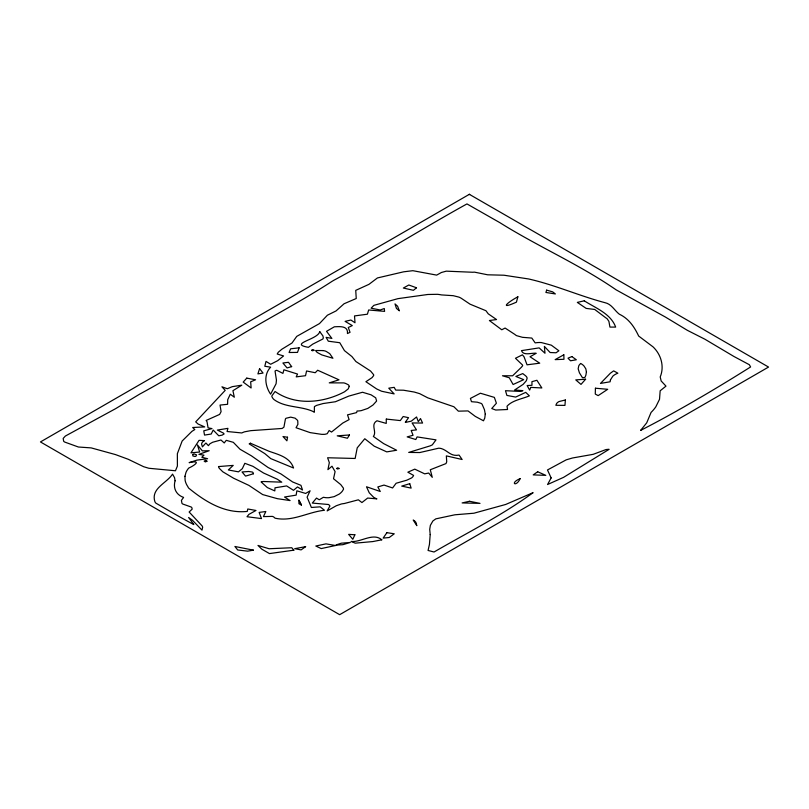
<?xml version="1.0" encoding="UTF-8"?>
<svg xmlns="http://www.w3.org/2000/svg" width="809" height="809" viewBox="0 0 809 809"><rect width="100%" height="100%" fill="white"/><g stroke="black" fill="none" stroke-linecap="round" stroke-linejoin="round"><path stroke-width="1.21" d="M298.925 500.225L301.393 505.038L298.925 503.754L298.925 500.225L301.393 505.038M469.038 194.494L469.655 194.494M349.225 386.439L348.224 388.896L344.604 391.758C323.307 403.104 295.659 405.916 275.08 391.505L271.885 395.874A5.016 2.892 0 0 0 272.289 397.34A14.279 8.242 0 0 0 273.938 399.515C284.96 407.736 299.987 405.896 312.244 411.114A18.425 10.638 0 0 1 314.337 412.277L314.408 406.664A14.673 8.474 0 0 1 316.764 405.339L323.084 403.549L335.442 401.739L348.74 396.117L362.523 392.254L371.078 394.822L375.71 397.826L376.61 401.052L372.959 405.046L367.812 408.414L361.31 410.608A14.956 8.636 0 0 1 357.042 411.023L356.638 412.6L347.516 414.865L349.114 419.608L342.804 423.036L331.518 432.057L329.142 430.519L327.2 433.715L324.925 434.312A25.291 14.602 0 0 1 321.598 434.342L310.1 432.613L296.043 427.728L297.894 424.331L297.763 420.882A9.273 5.36 0 0 0 296.569 419.416L295.841 418.87A4.389 2.528 0 0 0 295.063 418.162L290.704 417.131L286.073 418.263A3.954 2.285 0 0 0 285.435 418.971L283.929 427.132L282.159 428.457L250.75 430.661L244.611 431.814A15.411 8.899 0 0 0 241.81 432.957L227.056 431.5L227.946 428.345L217.388 430.064L223.375 433.078L224.103 433.958L222.192 435.111L218.784 435.798L213.192 430.034L211.21 434.039L204.535 435.08L203.757 430.843L211.978 428.588L208.085 427.87L207.003 421.681L206.123 420.468L219.643 414.41L221.09 411.619L220.048 405.076L227.592 404.298L227.723 399.697L230.282 394.226L234.317 397.219L232.931 390.696L241.79 385.175L232.244 386.662L227.349 388.745L221.949 386.803L225.205 390.363L195.687 421.873L198.053 424.007L204.707 426.919L192.643 427.496L194.817 429.539L191.905 431.379L182.146 441.036L177.363 453.687L177.393 466.075L175.462 470.767L148.856 468.269L143.668 466.722L128.216 459.269L115.495 454.587L91.174 447.893L78.402 447.013L64.831 442.108A5.066 2.923 0 0 1 63.678 441.289L63.173 438.438L65.367 436.041L115.566 408.687L139.654 394.135C170.183 377.752 199.287 358.893 229.534 341.934C263.238 320.89 298.794 302.971 332.115 281.299L333.824 280.288C378.946 256.079 422.136 228.694 466.965 203.919L499.871 222.667C537.864 246.502 579.355 264.401 616.205 289.885L665.403 317.047L687.357 330.325L704.942 339.244L733.905 356.466L749.336 364.717L750.6 366.952C715.217 389.23 678.033 411.164 640.576 430.439L646.725 422.814L651.083 412.408A70.272 40.571 0 0 0 655.816 406.826L659.517 399.322L660.164 390.798L665.979 386.126L661.155 380.958L660.215 376.943C664.594 366.416 661.074 354.484 653.025 346.849L638.675 336.048C634.367 326.998 628.906 318.665 619.31 314.195C614.415 310.393 611.452 303.931 604.889 302.657C579.143 295.821 554.519 284.778 528.56 278.953L503.987 275.222L487.645 274.797L474.57 272.158A9.192 5.309 0 0 0 472.78 272.259L446.275 271.157L441.411 272.491L436.668 275.111L412.843 270.691L403.661 271.814L377.419 277.952L368.955 284.343L355.738 290.37L356.243 298.511L344.088 303.749L336.038 310.939L327.412 315.207L319.484 323.58L296.741 336.382L291.998 343.016L281.845 349.235L278.266 352.259L277.204 354.029L283.565 355.94L277.689 360.672L270.671 364.272L266.019 361.401L264.796 366.265L270.631 367.165C263.4 374.597 265.17 386.348 270.611 394.185L276.091 383.729L276.445 380.099L275.04 371.028L276.102 370.441A1.476 0.849 0 0 1 276.911 370.36L282.917 373.384L283.919 369.784L297.54 374.071L296.205 376.883L305.529 375.7L306.571 370.967L315.227 372.727L317.674 370.239L338.991 379.826L329.253 382.869L343.815 382.9A9.678 5.592 0 0 1 345.979 383.618L348.244 384.76A4.935 2.852 0 0 1 348.962 385.569L349.225 386.439M175.098 480.789C172.893 488.181 176.231 494.916 183.582 497.404L181.408 500.397L181.964 503.309A4.541 2.619 0 0 0 182.713 504.007L191.207 507.031A4.429 2.558 0 0 1 191.875 507.759L192.178 509.134L189.134 512.006L202.22 526.042L202.675 527.155L201.997 530.148L192.491 520.298L188.608 517.487L193.826 524.566C180.994 517.8 168.363 510.348 155.874 503.137A13.571 7.837 0 0 1 154.893 501.701C150.646 488.414 166.553 483.337 172.55 474.125L174.542 477.664L175.098 480.789M386.308 419.082L386.237 423.41L376.964 420.771C370.107 424.695 377.277 431.662 373.364 436.466L383.678 443.635L396.622 450.249L386.773 451.887L374.213 446.174L364.778 438.741L357.224 447.842L355.141 458.47L327.605 457.763L329.334 462.627L327.918 469.635L331.983 466.217L335.098 471.607L333.52 478.756L340.731 484.581L343.289 487.969A12.226 7.059 0 0 1 343.512 489.253L342.258 491.275A22.864 13.197 0 0 1 339.183 494.107L334.168 496.635L329 497.687A11.538 6.664 0 0 1 325.279 497.606L323.367 497.292L319.252 499.78L316.511 498.081L312.314 503.067L328.676 504.523L329.93 505.979L327.17 510.914L336.251 505.756L341.267 503.997A13.551 7.827 0 0 1 344.209 503.552L358.367 499.81L361.926 502.551L367.65 498.061L376.913 498.86A16.423 9.475 0 0 1 373.647 497.282L369.248 492.802L366.497 486.765L380.26 491.488L377.823 486.957L384.012 485.076L392.608 487.948L396.117 483.256L406.806 480.192L411.538 477.957A10.891 6.29 0 0 0 413.096 476.37L413.601 475.419L407.847 472.193L414.774 469.139L424.685 473.852L428.679 473.043L432.279 477.34L430.297 469.746L445.992 463.577L446.73 461.797L446.346 455.882L462.121 459.502L459.077 455.073C450.593 456.792 448.044 450.653 441.36 448.57A9.162 5.289 0 0 0 438.7 448.196L419.79 452.544L408.707 452.423L430.105 445.89L432.299 444.879L436.011 439.863L417.1 436.9L415.806 439.53L407.18 436.89L413.045 435.282L411.184 430.459L416.483 429.892L412.084 422.945L422.571 423.046L420.498 418.546L418.283 421.62L416.564 416.969L411.265 421.176L405.885 422.318L405.279 422.308L408.545 417.687L403.165 416.524L400.324 420.579L386.308 419.082M595.424 388.209L595.282 394.064L598.164 395.621L607.701 389.301L595.424 388.209M485.269 414.178L484.763 418.081L483.489 420.801L475.318 416.413L468.017 410.921L458.369 411.164L453.889 406.745L427.84 397.866L419.659 393.649L414.269 392.041L403.479 390.211L395.692 390.09L394.195 387.349L388.755 388.178L394.155 393.902L381.646 391.253L376.721 388.987L365.901 381.706L372.049 377.631L373.616 375.619A5.572 3.216 0 0 0 373.616 374.678L370.562 371.038L355.889 361.522L351.915 356.557L344.452 350.621L339.77 342.713L328.302 341.196L326.098 337.343L331.872 338.415L326.543 331.316L334.36 326.796C339.578 326.614 348.325 325.491 347.455 333.541L350.034 332.317L348.274 327.493L352.299 325.592L345.109 321.365L350.894 320.03L354.999 322.761L354.514 315.925L367.407 314.205L368.661 309.978L384.588 311.374L384.275 308.532L380.22 309.989L371.119 308.209L373.859 305.357L397.977 298.642L427.87 294.476L437.386 294.314A22.227 12.833 0 0 1 441.512 294.921L453.212 295.679L458.824 297.085A14.117 8.151 0 0 1 461.767 298.622L470.069 304.184L485.956 310.727L488.252 313.831L496.534 319.545L489.374 320.516L501.762 329.779L505.099 328.049L514.959 334.501A9.425 5.441 0 0 0 516.668 335.684L522.503 337.323L531.816 338.061L535.164 342.885L537.257 342.611A15.31 8.838 0 0 1 541.342 342.561L551.334 345.18L558.888 350.782L556.026 352.775L550.13 352.522L544.386 346.414L544.983 353.23L539.138 347.88L521.451 350.641C523.423 356.203 532.039 352.562 536.205 353.29L530.026 356.759L539.724 363.18L527.033 364.819L524.03 356.779L522.402 354.838L515.464 358.266L522.432 364.95L522.695 365.668L521.461 367.175L512.633 375.791L502.47 375.77L509.296 377.763L513.108 384.508L523.686 379.664L515.849 376.438L522.776 373.576C524.171 375.022 528.601 376.913 526.72 379.552A16.301 9.415 0 0 1 526.214 380.877L523.15 384.356L514.615 389.999L522.907 390.646L521.754 391.05A7.362 4.247 0 0 1 520.005 391.404L505.483 390.707L506.879 395.419L515.667 397.077L525.729 392.355L529.379 395.864C522.189 398.958 512.36 400.233 507.01 406.219L507.556 409.496L495.725 410.042L491.751 408.515L496.402 403.236L494.37 397.391L480.394 393.225L470.423 398.422L471.475 401.699L477.32 402.194L481.143 403.398A5.208 3.014 0 0 1 482.103 404.247L484.449 409.688L485.269 414.178M551.141 477.917L547.572 484.52L563.56 477.361L609.096 449.339A11.993 6.917 0 0 0 605.88 449.602L593.199 454.324L572.519 457.985L566.219 459.846L547.481 469.968L551.141 477.917M586.414 371.938L585.908 375.052A31.49 18.182 0 0 1 584.776 377.55L582.48 377.722L579.446 372.868L578.172 368.823L578.769 365.84A14.127 8.161 0 0 1 580.215 363.929L580.731 363.463A17.515 10.113 0 0 1 583.987 365.971L585.827 368.843L586.414 371.938M184.958 476.289L185.109 480.243A42.179 24.351 0 0 0 187.85 486.644A12.883 7.443 0 0 0 188.689 488.1C205.173 501.631 224.811 513.836 247.251 511.419L247.787 508.992L255.968 510.469L248.879 514.393L247.008 516.729L261.509 518.589L259.133 512.41L265.837 511.51L263.431 516.607L272.32 516.395A5.269 3.044 0 0 1 273.725 516.981L275.1 518.195C292.302 522.027 307.764 512.057 324.48 510.267L320.182 506.828L311.384 507.476L307.107 497.181L310.1 490.81L305.65 493.439L296.852 490.82L296.155 495.128L284.546 497.019L290.077 500.569L277.325 498.668L262.682 494.582L248.909 485.39L233.649 478.25L222.839 471.819L219.31 468.36A15.927 9.192 0 0 1 218.521 466.571L233.214 465.397L228.34 469.958L238.483 471.849L242.326 468.664L244.824 463.304L252.904 466.328L263.572 473.022L277.305 479.221L281.765 482.174L263.188 481.497A11.124 6.421 0 0 0 261.074 481.901L267.344 487.564L274.807 490.921L274.999 487.807L286.629 485.926L293.495 490.325L297.479 486.947L302.515 490.001L300.948 485.339L292.636 481.962L281.016 473.983L268.113 467.521L251.387 455.811L240.061 449.268L233.305 442.321L226.267 440.329L224.235 442.948L220.958 440.005L212.656 442.25L209.885 443.807L208.409 445.668L205.911 442.998L202.422 446.871L201.593 444.09A8.555 4.935 0 0 1 203.362 441.35L204.525 440.622L199.054 440.349L190.954 452.848L199.661 452.029L197.426 444.91L202.361 450.876L209.197 450.714L198.903 454.365L203.989 455.164L201.825 457.267L207.6 458.713L196.87 460.139L189.114 462.647C202.543 459.755 194.14 465.701 188.75 468.067A35.293 20.377 0 0 0 185.989 472.395L184.958 476.289M565.36 399.98L564.955 405.39L555.854 405.289L556.592 403.549A9.314 5.38 0 0 1 559.059 401.547L565.36 399.98M430.206 534.567L429.437 544.467L428.062 550.464L434.059 552.001C467.197 532.747 502.268 515.232 533.101 492.651L505.665 504.472L473.892 513.219L454.921 514.787L435.788 518.872L432.876 520.986L430.368 525.344L429.71 529.43L430.206 534.567M253.45 473.761L245.552 476.107L242.043 471.96L248.697 471.485L252.246 472.011A2.912 1.679 0 0 1 253.055 472.587L253.45 473.761M610.39 380.008L610.128 381.777L600.48 383.426L610.35 373.242L613.647 370.866L617.884 373.192L616.367 373.829A16.21 9.364 0 0 0 612.828 376.165L610.39 380.008M287.529 437.224L286.912 440.834L282.998 436.547L287.529 437.224M517.871 296.812L516.425 302.151C498.627 310.1 507.87 302.111 517.871 296.812M206.942 461.181L205.405 461.949L204.131 461.11L205.668 460.341L206.942 461.181M546.641 290.138L545.913 292.464L555.368 293.94L552.678 291.857L546.641 290.138M520.147 478.635C516.152 487.594 509.387 483.054 520.147 478.635M259.588 368.682L257.899 373.9L263.046 373.05L259.588 368.682M319.727 331.599C318.19 339.608 288.075 343.673 308.411 347.334L312.749 344.128L322.801 339.032A7.129 4.116 0 0 0 323.307 337.707L322.892 335.877L319.727 331.599M299.138 347.83L297.479 352.411L289.066 352.491L290.643 348.81L299.138 347.83M530.835 387.39L529.662 390.1L527.134 385.539L531.978 385.296L531.938 381.666L536.893 380.281L541.858 387.956L530.835 387.39M311.738 350.277L312.335 350.803L314.266 350.297L312.678 349.549L311.738 350.277M336.746 468.482L337.343 469.018L339.274 468.532L337.697 467.764L336.746 468.482M354.878 534.769L352.825 539.29L348.628 534.365L354.878 534.769M192.866 454.618L192.876 455.942L194.767 456.458A1.729 1.001 0 0 0 195.99 456.175L196.617 454.901L194.463 454.051A1.699 0.981 0 0 0 193.25 454.324L192.866 454.618M349.478 434.969L347.425 438.245L337.211 435.829L349.478 434.969M386.894 532.666L383.153 538.096L389.24 537.51L394.276 533.788L386.894 532.666M585.605 379.229L581.004 384.396L575.745 379.886L585.605 379.229M246.765 378.127L243.196 382.101L251.124 387.996L250.679 381.828L255.573 379.775L246.765 378.127M416.493 287.782L413.439 290.31L403.357 288.044L408.808 285.001L416.493 287.782M305.6 546.672L301.1 549.887L294.709 548.664L305.6 546.672M537.692 471.768L533.202 474.893L545.812 475.358L537.692 471.768M469.341 194.322L40.45 441.936L339.659 614.678L768.55 367.064L469.341 194.322M336.736 544.7L335.947 545.145L342.834 544.69L350.348 542.445L341.337 543.193L336.736 544.7M563.812 354.787L555.146 359.631L563.974 359.277L563.812 354.787M250.396 443.211L249.172 443.888L264.755 453.566L270.803 458.632L293.576 468.017C289.915 457.136 278.448 454.607 268.972 451.24L250.396 443.211M571.872 356.577L567.999 358.165L570.517 360.794L576.352 359.783L571.872 356.577M253.439 550.16L247.584 551.162L237.715 549.978L234.913 546.479L253.439 550.16M584.28 300.817L577.313 302.394L586.171 308.401L594.716 309.453L605.789 317.816A10.608 6.128 0 0 1 607.256 318.908L608.904 321.365L609.935 327.089L615.659 327.089C610.755 313.538 595.303 307.966 584.28 300.817M409.738 483.691L401.719 486.108L411.144 488.12L409.738 483.691M291.644 366.629L287.084 367.933L282.907 362.988L288.51 362.301L291.644 366.629M381.777 539.815L372.868 541.565L355.232 543.163L351.076 541.433C360.774 542.586 373.171 532.261 381.777 539.815M469.523 501.277L462.131 502.925L480.01 503.38L469.523 501.277M335.533 545.509L321.193 548.583L315.813 546.024L325.976 543.87L335.533 545.509M293.839 550.181L269.478 553.589L261.883 549.22L257.98 545.448L269.104 548.745L291.786 547.733L293.839 550.181M322.902 350.58L315.682 350.509L315.945 350.964A11.943 6.897 0 0 0 317.401 352.562L321.84 354.929L332.914 358.256L329.748 353.654L326.694 351.723A5.835 3.367 0 0 0 324.399 350.813L322.902 350.58M399.272 310.707L396.461 308.451L395.004 303.891L397.613 306.257L399.272 310.707M414.501 520.844L413.207 520.045L416.827 525.668L415.877 522.321L414.501 520.844"/></g></svg>
